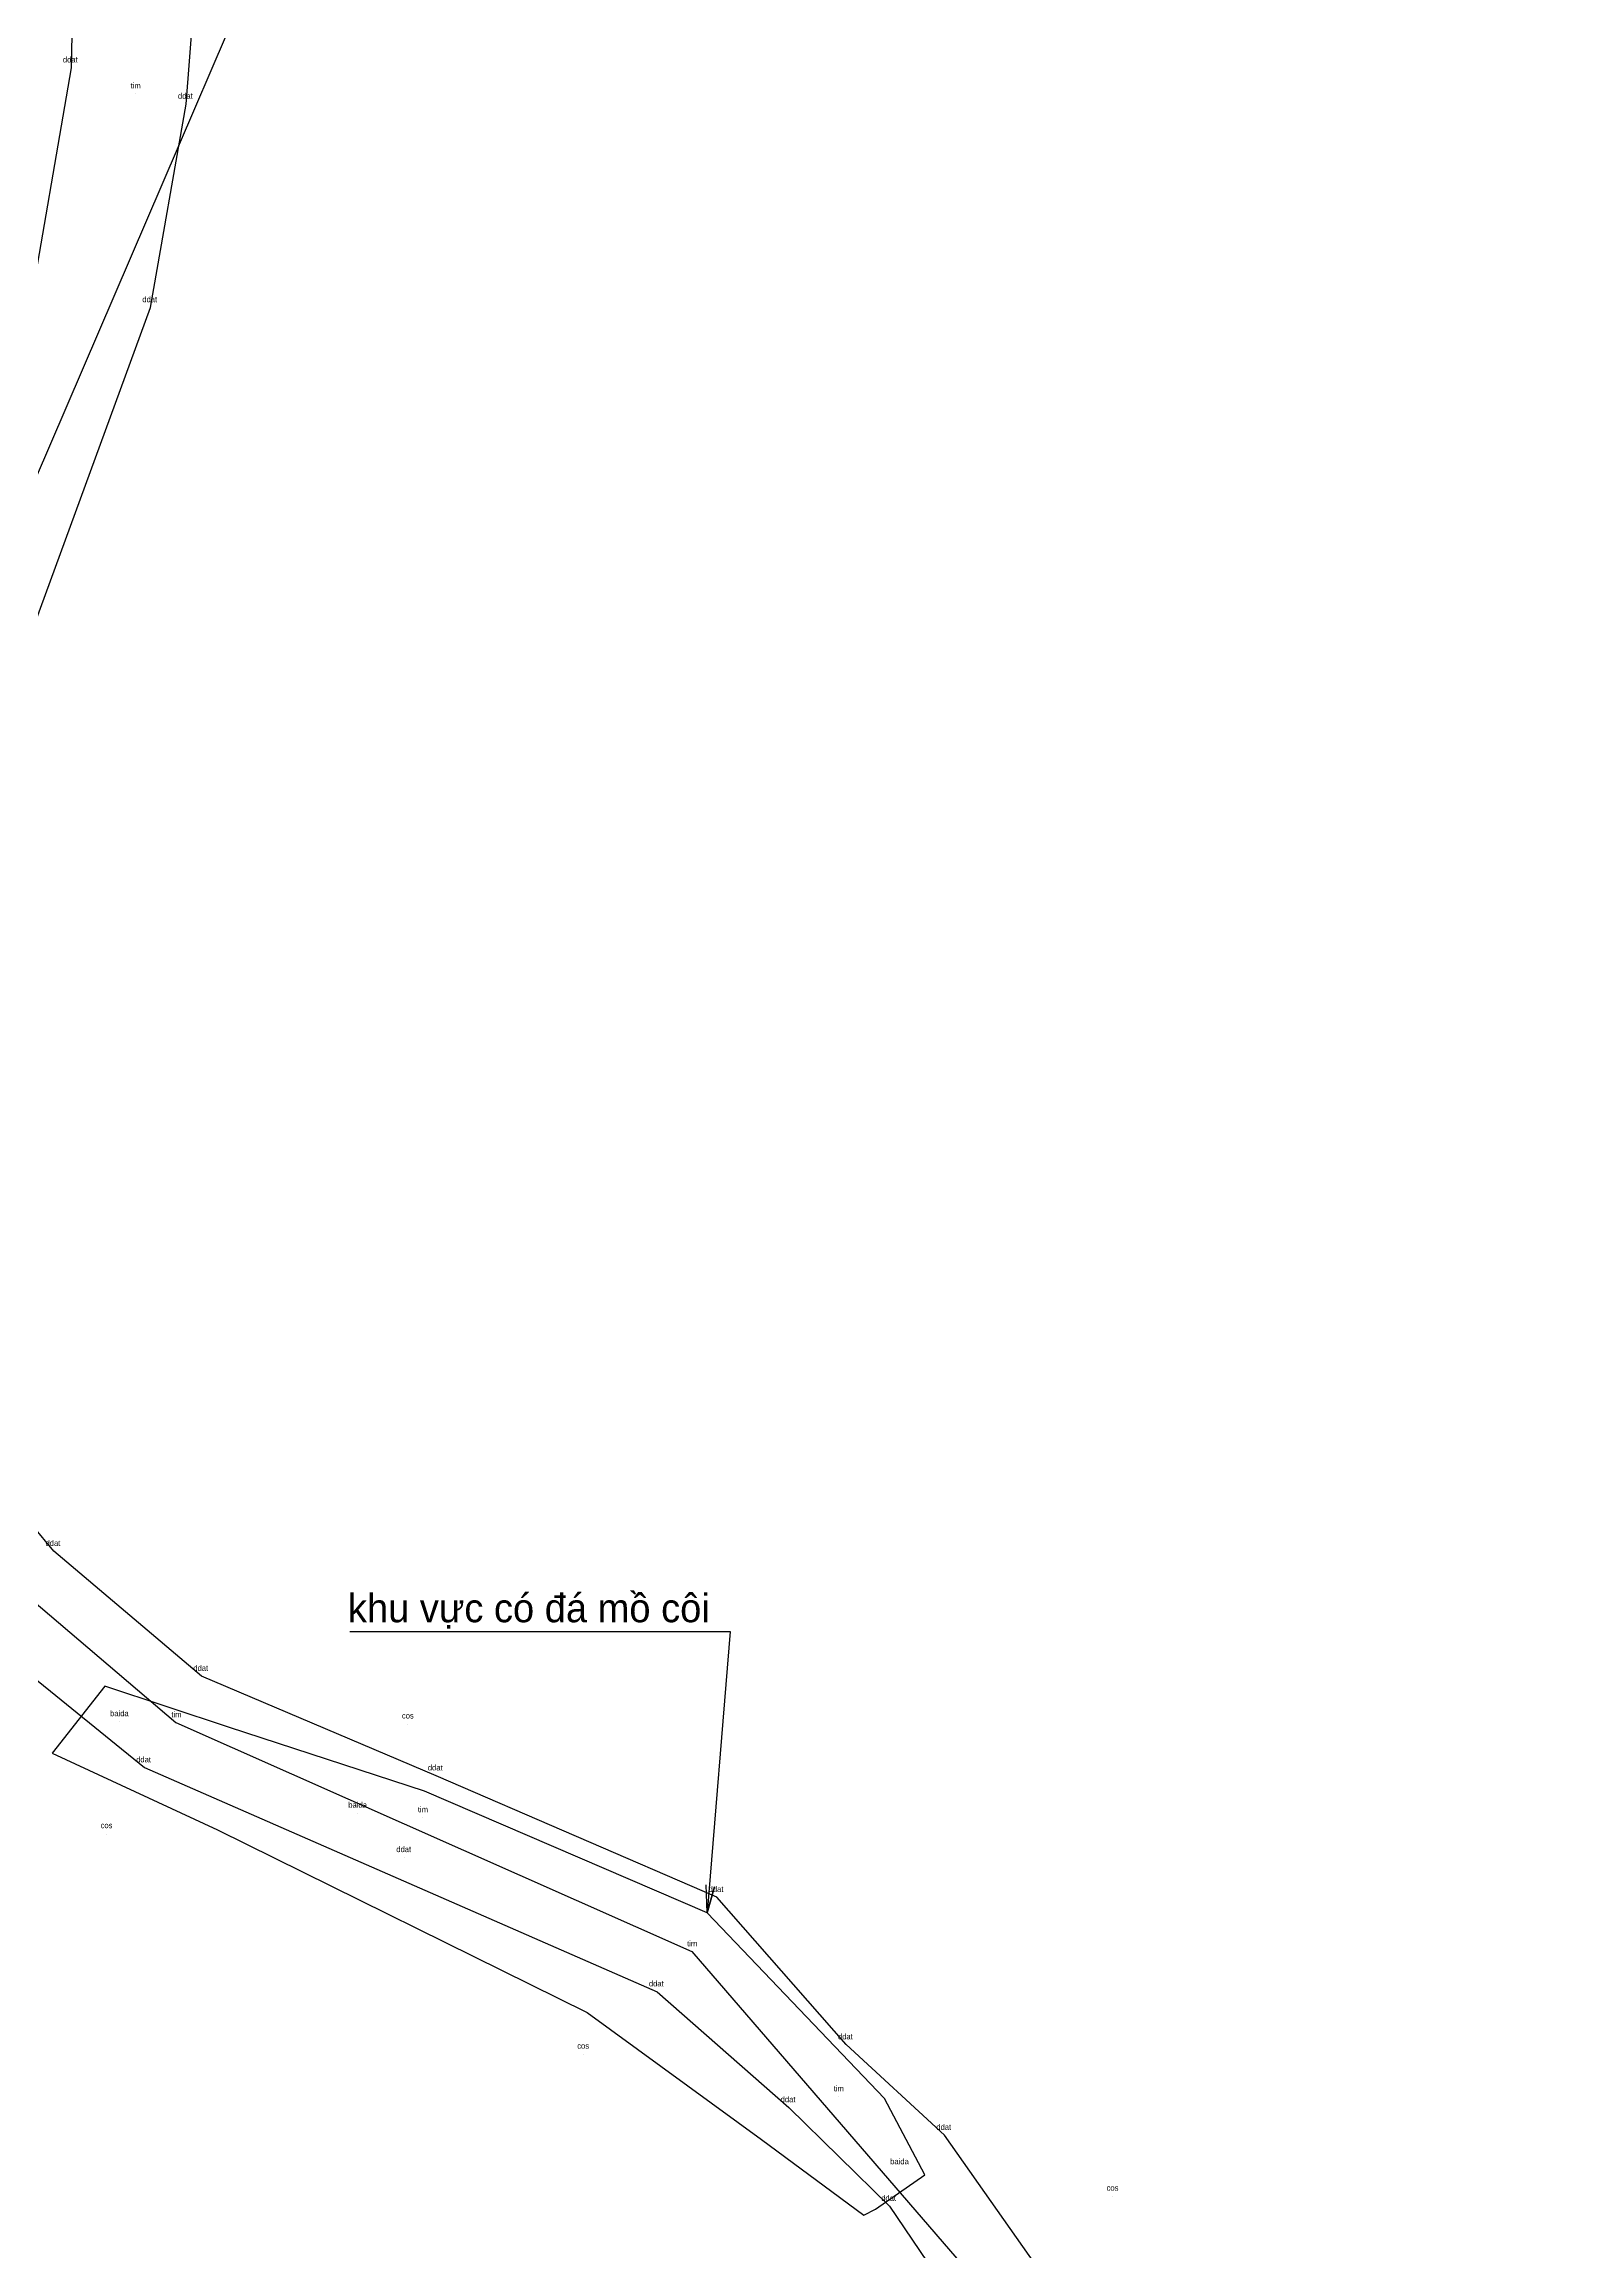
# Model space of a CAD drawing. Extents: x 543979 to 544300, y 1852451 to 1852854.
# Drawn here: x 544085.9 to 544139.5, y 1852596.5 to 1852674.1 of the extents above; entities that cross this region are included whole.
import ezdxf

# ---------------------------------------------------------------- set-up
doc = ezdxf.new("R2010")
doc.units = 0
for name, color, linetype in [('Level 12', 7, 'Continuous'), ('Level 2', 7, 'Continuous'), ('Level 30', 7, 'Continuous'), ('Level 4', 7, 'Continuous'), ('Level 5', 7, 'Continuous'), ('Level 7', 7, 'Continuous')]:
    doc.layers.add(name, color=color, linetype=linetype)

# ---------------------------------------------------------------- blocks, each defined once
blk = doc.blocks.new('POINT_DISPLAY')
blk.add_line((0, 0), (0, 0))

msp = doc.modelspace()

# ---------------------------------------------------------------- linework, layer by layer
at = {"layer": 'Level 12'}
msp.add_lwpolyline([(544096.653, 1852618.329), (544110.01, 1852618.329), (544109.2, 1852608.455), (544109.461, 1852609.363), (544109.2, 1852608.455), (544109.172, 1852609.433)], dxfattribs=at)
at = {"layer": 'Level 30'}
msp.add_lwpolyline([(544115.122, 1852598.042), (544116.85, 1852599.248), (544115.43, 1852601.93), (544109.2, 1852608.455), (544099.276, 1852612.727), (544092.426, 1852614.966), (544088.04, 1852616.412), (544086.196, 1852614.063), (544092.009, 1852611.362), (544104.99, 1852604.949), (544111.113, 1852600.489), (544114.711, 1852597.828), (544115.122, 1852598.042)], dxfattribs=at)
at = {"layer": 'Level 5'}
for points in [[(544086.99, 1852679.706), (544086.865, 1852673.264), (544085.334, 1852664.356), (544081.631, 1852654.677), (544076.716, 1852641.615), (544075.267, 1852631.518), (544078.361, 1852624.005), (544082.573, 1852619.123), (544089.44, 1852613.551), (544107.451, 1852605.681), (544112.079, 1852601.613), (544115.612, 1852598.145), (544119.354, 1852592.609), (544122.199, 1852586.149), (544127.719, 1852573.052), (544132.782, 1852556.672), (544136.515, 1852544.756), (544141.688, 1852527.406), (544143.525, 1852518.693), (544145.513, 1852505.918), (544147.397, 1852494.791), (544150.889, 1852486.186), (544150.116, 1852482.966), (544142.5, 1852480.301)], [(544140.106, 1852545.58), (544136.585, 1852558.152), (544131.592, 1852573.822), (544125.98, 1852586.928), (544121.932, 1852594.4), (544117.548, 1852600.64), (544114.093, 1852603.821), (544109.548, 1852608.997), (544099.686, 1852613.267), (544091.447, 1852616.763), (544086.254, 1852621.154), (544081.815, 1852626.496), (544079.635, 1852632.165), (544080.982, 1852639.958), (544085.254, 1852652.845), (544089.655, 1852664.842), (544090.907, 1852671.987), (544091.477, 1852679.391)]]:
    msp.add_lwpolyline(points, dxfattribs=at)
at = {"layer": 'Level 7'}
msp.add_lwpolyline([(544014.756, 1852829.494), (544020.876, 1852827.877), (544040.308, 1852830.369), (544053.319, 1852819.865), (544063.947, 1852802.356), (544064.766, 1852786.009), (544068.017, 1852758.742), (544058.393, 1852727.963), (544062.501, 1852716.249), (544077.428, 1852701.777), (544095.147, 1852681.016), (544073.17, 1852629.92), (544090.541, 1852615.132), (544108.662, 1852607.09), (544129.138, 1852583.378), (544138.466, 1852545.04), (544145.359, 1852518.958), (544149.164, 1852495.265), (544154.088, 1852483.728), (544194.45, 1852482.573), (544232.183, 1852518.639)], dxfattribs=at)

# ---------------------------------------------------------------- block references
at = {"layer": 'Level 2', "xscale": 0.1, "yscale": 0.10000000000000002}
for p in [(544086.865, 1852673.264), (544089.108, 1852672.354), (544090.907, 1852671.987), (544089.655, 1852664.842), (544086.254, 1852621.154), (544091.447, 1852616.763), (544088.548, 1852615.172), (544090.541, 1852615.132), (544098.695, 1852615.058), (544089.44, 1852613.551), (544099.686, 1852613.267), (544096.918, 1852611.957), (544088.109, 1852611.205), (544099.202, 1852611.799), (544098.578, 1852610.397), (544109.548, 1852608.997), (544108.662, 1852607.09), (544107.451, 1852605.681), (544104.854, 1852603.459), (544114.093, 1852603.821), (544113.813, 1852601.996), (544112.079, 1852601.613), (544117.548, 1852600.64), (544115.954, 1852599.433), (544115.612, 1852598.145), (544123.45, 1852598.471)]:
    msp.add_blockref('POINT_DISPLAY', p, dxfattribs=at)

# ---------------------------------------------------------------- texts
at = {"layer": 'Level 4'}
for s, p in [('ddat', (544086.572, 1852673.45)), ('tim', (544088.948, 1852672.54)), ('ddat', (544090.614, 1852672.173)), ('ddat', (544089.362, 1852665.028)), ('ddat', (544085.961, 1852621.34)), ('ddat', (544091.154, 1852616.949)), ('baida', (544088.228, 1852615.358)), ('tim', (544090.381, 1852615.318)), ('cos', (544098.482, 1852615.277)), ('ddat', (544089.147, 1852613.737)), ('ddat', (544099.393, 1852613.453)), ('baida', (544096.598, 1852612.143)), ('tim', (544099.042, 1852611.985)), ('cos', (544087.896, 1852611.424)), ('ddat', (544098.285, 1852610.583)), ('ddat', (544109.255, 1852609.183)), ('tim', (544108.502, 1852607.276)), ('ddat', (544107.158, 1852605.867)), ('ddat', (544113.8, 1852604.007)), ('cos', (544104.641, 1852603.678)), ('ddat', (544111.786, 1852601.799)), ('tim', (544113.653, 1852602.182)), ('ddat', (544117.255, 1852600.826)), ('baida', (544115.634, 1852599.619)), ('cos', (544123.237, 1852598.69)), ('ddat', (544115.319, 1852598.331))]:
    msp.add_text(s, height=0.2, dxfattribs=at).set_placement(p)
at = {"layer": 'Level 7'}
msp.add_text('khu vực có đá mồ côi ', height=1, dxfattribs=at).set_placement((544096.584, 1852618.658))

doc.saveas('drawing.dxf')
